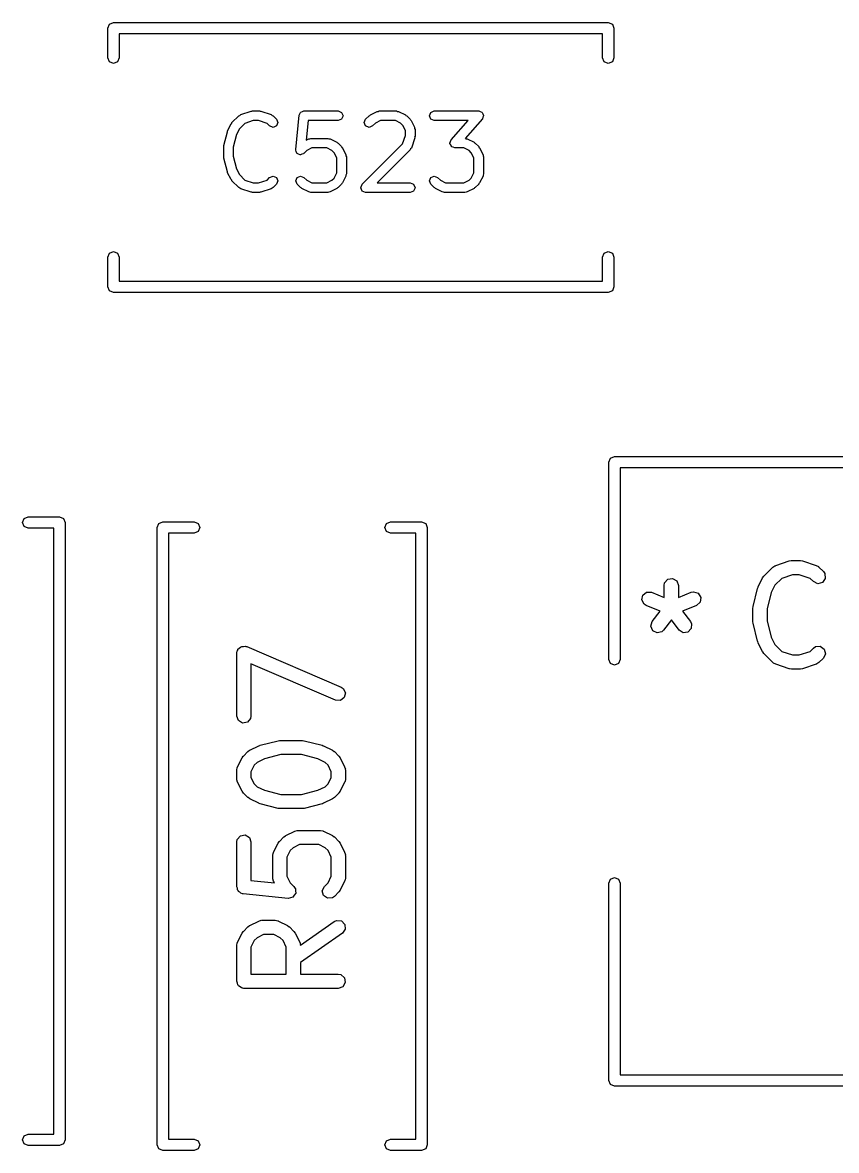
# Model space of a CAD drawing. Extents: x 101.6 to 192, y -111.7 to -65.4.
# Drawn here: x 155.03 to 163.65, y -92.13 to -80.18 of the extents above; entities that cross this region are included whole.
import ezdxf

# ---------------------------------------------------------------- set-up
doc = ezdxf.new("R2010")
doc.units = 0
doc.layers.add('BLACK', color=7, linetype='CONTINUOUS')

msp = doc.modelspace()

# ---------------------------------------------------------------- linework, layer by layer
at = {"layer": 'BLACK', "linetype": 'CONTINUOUS'}
for p, q in [((155.932, -80.2402), (155.95, -80.1978)), ((155.932, -80.5552), (155.932, -80.2402)), ((155.95, -80.1978), (155.992, -80.1802)), ((155.992, -80.1802), (161.232, -80.1802)), ((161.232, -80.1802), (161.275, -80.1978)), ((161.275, -80.1978), (161.292, -80.2402)), ((161.292, -80.2402), (161.292, -80.5552)), ((161.172, -80.3002), (156.052, -80.3002)), ((156.052, -80.3002), (156.052, -80.5552)), ((161.172, -80.5552), (161.172, -80.3002)), ((155.95, -80.5976), (155.932, -80.5552)), ((155.992, -80.6152), (155.95, -80.5976)), ((156.035, -80.5976), (155.992, -80.6152)), ((156.052, -80.5552), (156.035, -80.5976)), ((161.19, -80.5976), (161.172, -80.5552)), ((161.232, -80.6152), (161.19, -80.5976)), ((161.275, -80.5976), (161.232, -80.6152)), ((161.292, -80.5552), (161.275, -80.5976)), ((157.341, -81.1556), (157.45, -81.1193)), ((157.45, -81.1193), (157.458, -81.1199)), ((157.458, -81.1199), (157.466, -81.1167)), ((157.466, -81.1167), (157.538, -81.1167)), ((157.538, -81.1167), (157.546, -81.1199)), ((157.546, -81.1199), (157.554, -81.1193)), ((157.554, -81.1193), (157.663, -81.1556)), ((157.976, -81.1306), (157.978, -81.1282)), ((157.978, -81.1282), (157.994, -81.1233)), ((157.994, -81.1233), (158.01, -81.1167)), ((158.01, -81.1167), (158.373, -81.1167)), ((158.373, -81.1167), (158.409, -81.1316)), ((158.713, -81.1584), (158.785, -81.1221)), ((158.785, -81.1221), (158.797, -81.1212)), ((158.797, -81.1212), (158.808, -81.1167)), ((158.808, -81.1167), (158.99, -81.1167)), ((158.99, -81.1167), (159, -81.1212)), ((159, -81.1212), (159.012, -81.1221)), ((159.012, -81.1221), (159.085, -81.1584)), ((159.353, -81.1316), (159.389, -81.1167)), ((159.389, -81.1167), (159.86, -81.1167)), ((159.86, -81.1167), (159.877, -81.1236)), ((159.877, -81.1236), (159.894, -81.1293)), ((157.245, -81.2482), (157.248, -81.2404)), ((157.248, -81.2404), (157.321, -81.1679)), ((157.321, -81.1679), (157.332, -81.1634)), ((157.332, -81.1634), (157.341, -81.1556)), ((157.474, -81.2183), (157.384, -81.2482)), ((157.53, -81.2183), (157.474, -81.2183)), ((157.62, -81.2482), (157.53, -81.2183)), ((157.663, -81.1556), (157.672, -81.1634)), ((157.672, -81.1634), (157.683, -81.1679)), ((157.683, -81.1679), (157.719, -81.2042)), ((157.719, -81.2042), (157.734, -81.2401)), ((157.734, -81.2401), (157.719, -81.276)), ((157.923, -81.5253), (157.959, -81.1625)), ((157.959, -81.1625), (157.967, -81.1474)), ((157.967, -81.1474), (157.974, -81.1316)), ((157.974, -81.1316), (157.976, -81.1306)), ((158.056, -81.2183), (158.035, -81.4246)), ((158.373, -81.2183), (158.056, -81.2183)), ((158.409, -81.2034), (158.373, -81.2183)), ((158.409, -81.1316), (158.424, -81.1675)), ((158.424, -81.1675), (158.409, -81.2034)), ((158.648, -81.2401), (158.663, -81.2042)), ((158.663, -81.276), (158.648, -81.2401)), ((158.663, -81.2042), (158.7, -81.1679)), ((158.7, -81.1679), (158.707, -81.1647)), ((158.707, -81.1647), (158.713, -81.1584)), ((158.766, -81.2456), (158.735, -81.276)), ((158.82, -81.2183), (158.766, -81.2456)), ((158.978, -81.2183), (158.82, -81.2183)), ((159.032, -81.2455), (158.978, -81.2183)), ((159.057, -81.2702), (159.032, -81.2455)), ((159.085, -81.1584), (159.09, -81.1647)), ((159.09, -81.1647), (159.098, -81.1679)), ((159.098, -81.1679), (159.134, -81.2042)), ((159.134, -81.2042), (159.138, -81.2119)), ((159.138, -81.2119), (159.144, -81.2174)), ((159.144, -81.2174), (159.18, -81.2899)), ((159.338, -81.1675), (159.353, -81.1316)), ((159.353, -81.2034), (159.338, -81.1675)), ((159.389, -81.2183), (159.353, -81.2034)), ((159.748, -81.2183), (159.389, -81.2183)), ((159.568, -81.4243), (159.748, -81.2183)), ((159.899, -81.201), (159.718, -81.4079)), ((159.894, -81.1293), (159.895, -81.1309)), ((159.895, -81.1309), (159.896, -81.1316)), ((159.896, -81.1316), (159.903, -81.1481)), ((159.904, -81.184), (159.899, -81.201)), ((159.903, -81.1481), (159.911, -81.1641)), ((159.911, -81.1675), (159.904, -81.184)), ((159.911, -81.1641), (159.911, -81.1658)), ((159.911, -81.1658), (159.911, -81.1675)), ((157.162, -81.4818), (157.199, -81.3366)), ((157.199, -81.3366), (157.202, -81.332)), ((157.202, -81.3262), (157.239, -81.2537)), ((157.202, -81.332), (157.202, -81.3262)), ((157.239, -81.2537), (157.245, -81.2482)), ((157.296, -81.3667), (157.262, -81.5003)), ((157.326, -81.3065), (157.296, -81.3667)), ((157.384, -81.2482), (157.326, -81.3065)), ((157.647, -81.276), (157.62, -81.2482)), ((157.683, -81.2909), (157.647, -81.276)), ((157.719, -81.276), (157.683, -81.2909)), ((158.699, -81.2909), (158.663, -81.276)), ((158.735, -81.276), (158.699, -81.2909)), ((159.084, -81.3246), (159.057, -81.2702)), ((159.084, -81.377), (159.084, -81.3246)), ((159.18, -81.2899), (159.181, -81.3017)), ((159.181, -81.3017), (159.186, -81.3127)), ((159.186, -81.3127), (159.186, -81.3852)), ((157.163, -81.4881), (157.162, -81.4818)), ((158.035, -81.4246), (158.06, -81.4124)), ((158.06, -81.4124), (158.072, -81.4115)), ((158.072, -81.4115), (158.082, -81.407)), ((158.082, -81.407), (158.264, -81.407)), ((158.264, -81.407), (158.275, -81.4115)), ((158.275, -81.4115), (158.287, -81.4124)), ((158.287, -81.4124), (158.359, -81.4486)), ((158.359, -81.4486), (158.365, -81.455)), ((158.365, -81.455), (158.372, -81.4582)), ((158.372, -81.4582), (158.409, -81.4945)), ((158.627, -81.8936), (159.054, -81.4666)), ((159.054, -81.4666), (159.084, -81.377)), ((159.183, -81.4013), (159.147, -81.5101)), ((159.186, -81.3852), (159.182, -81.393)), ((159.182, -81.393), (159.183, -81.4013)), ((159.556, -81.4578), (159.562, -81.4413)), ((159.556, -81.4595), (159.556, -81.4578)), ((159.556, -81.4612), (159.556, -81.4595)), ((159.564, -81.4772), (159.556, -81.4612)), ((159.562, -81.4413), (159.568, -81.4243)), ((159.571, -81.4937), (159.564, -81.4772)), ((159.718, -81.4079), (159.726, -81.4115)), ((159.726, -81.4115), (159.738, -81.4124)), ((159.738, -81.4124), (159.811, -81.4486)), ((159.811, -81.4486), (159.816, -81.455)), ((159.816, -81.455), (159.824, -81.4582)), ((159.824, -81.4582), (159.86, -81.4945)), ((157.161, -81.4941), (157.163, -81.4881)), ((157.161, -81.6029), (157.161, -81.4941)), ((157.163, -81.6089), (157.161, -81.6029)), ((157.262, -81.5003), (157.262, -81.5967)), ((157.262, -81.5967), (157.296, -81.7304)), ((157.924, -81.5279), (157.923, -81.5253)), ((157.923, -81.5304), (157.924, -81.5279)), ((157.929, -81.5462), (157.923, -81.5304)), ((157.934, -81.5625), (157.929, -81.5462)), ((157.937, -81.5638), (157.934, -81.5625)), ((157.938, -81.5663), (157.937, -81.5638)), ((157.953, -81.5728), (157.938, -81.5663)), ((157.969, -81.5809), (157.953, -81.5728)), ((157.971, -81.5801), (157.969, -81.5809)), ((157.974, -81.5812), (157.971, -81.5801)), ((157.989, -81.5746), (157.974, -81.5812)), ((158.006, -81.5697), (157.989, -81.5746)), ((158.007, -81.5673), (158.006, -81.5697)), ((158.009, -81.5663), (158.007, -81.5673)), ((158.04, -81.5358), (158.009, -81.5663)), ((158.094, -81.5086), (158.04, -81.5358)), ((158.252, -81.5086), (158.094, -81.5086)), ((158.306, -81.5358), (158.252, -81.5086)), ((158.331, -81.5605), (158.306, -81.5358)), ((158.358, -81.6149), (158.331, -81.5605)), ((158.409, -81.4945), (158.412, -81.5022)), ((158.412, -81.5022), (158.418, -81.5077)), ((158.418, -81.5077), (158.454, -81.5802)), ((158.454, -81.5802), (158.455, -81.592)), ((158.455, -81.592), (158.46, -81.6029)), ((158.46, -81.6029), (158.46, -81.7844)), ((159.134, -81.53), (158.786, -81.8787)), ((159.139, -81.5191), (159.134, -81.53)), ((159.147, -81.5101), (159.139, -81.5191)), ((159.572, -81.4944), (159.571, -81.4937)), ((159.573, -81.496), (159.572, -81.4944)), ((159.59, -81.5018), (159.573, -81.496)), ((159.606, -81.5086), (159.59, -81.5018)), ((159.703, -81.5086), (159.606, -81.5086)), ((159.758, -81.5358), (159.703, -81.5086)), ((159.782, -81.5605), (159.758, -81.5358)), ((159.81, -81.6149), (159.782, -81.5605)), ((159.86, -81.4945), (159.863, -81.5022)), ((159.863, -81.5022), (159.87, -81.5077)), ((159.87, -81.5077), (159.906, -81.5802)), ((159.906, -81.5802), (159.907, -81.592)), ((159.907, -81.592), (159.911, -81.6029)), ((159.911, -81.6029), (159.911, -81.7844)), ((157.162, -81.6153), (157.163, -81.6089)), ((157.199, -81.7604), (157.162, -81.6153)), ((158.358, -81.7724), (158.358, -81.6149)), ((159.81, -81.7724), (159.81, -81.6149)), ((157.202, -81.765), (157.199, -81.7604)), ((157.202, -81.7708), (157.202, -81.765)), ((157.239, -81.8434), (157.202, -81.7708)), ((157.245, -81.8489), (157.239, -81.8434)), ((157.296, -81.7304), (157.326, -81.7906)), ((157.326, -81.7906), (157.384, -81.8488)), ((157.62, -81.8488), (157.647, -81.821)), ((157.647, -81.821), (157.683, -81.8061)), ((157.683, -81.8061), (157.719, -81.821)), ((157.719, -81.821), (157.734, -81.8569)), ((157.923, -81.8569), (157.938, -81.821)), ((157.938, -81.821), (157.974, -81.8061)), ((157.974, -81.8061), (158.009, -81.821)), ((158.009, -81.821), (158.04, -81.8515)), ((158.306, -81.8515), (158.331, -81.8269)), ((158.331, -81.8269), (158.358, -81.7724)), ((158.454, -81.8071), (158.418, -81.8797)), ((158.455, -81.7953), (158.454, -81.8071)), ((158.46, -81.7844), (158.455, -81.7953)), ((159.338, -81.8569), (159.353, -81.821)), ((159.353, -81.821), (159.389, -81.8061)), ((159.389, -81.8061), (159.425, -81.821)), ((159.425, -81.821), (159.455, -81.8515)), ((159.758, -81.8515), (159.782, -81.8269)), ((159.782, -81.8269), (159.81, -81.7724)), ((159.906, -81.8071), (159.87, -81.8797)), ((159.907, -81.7953), (159.906, -81.8071)), ((159.911, -81.7844), (159.907, -81.7953)), ((157.248, -81.8566), (157.245, -81.8489)), ((157.321, -81.9291), (157.248, -81.8566)), ((157.332, -81.9337), (157.321, -81.9291)), ((157.341, -81.9414), (157.332, -81.9337)), ((157.45, -81.9777), (157.341, -81.9414)), ((157.384, -81.8488), (157.474, -81.8787)), ((157.474, -81.8787), (157.53, -81.8787)), ((157.53, -81.8787), (157.62, -81.8488)), ((157.663, -81.9414), (157.554, -81.9777)), ((157.672, -81.9337), (157.663, -81.9414)), ((157.683, -81.9291), (157.672, -81.9337)), ((157.719, -81.8929), (157.683, -81.9291)), ((157.734, -81.8569), (157.719, -81.8929)), ((157.938, -81.8929), (157.923, -81.8569)), ((157.974, -81.9291), (157.938, -81.8929)), ((157.982, -81.9323), (157.974, -81.9291)), ((157.987, -81.9387), (157.982, -81.9323)), ((158.06, -81.975), (157.987, -81.9387)), ((158.04, -81.8515), (158.094, -81.8787)), ((158.094, -81.8787), (158.252, -81.8787)), ((158.252, -81.8787), (158.306, -81.8515)), ((158.359, -81.9387), (158.287, -81.975)), ((158.365, -81.9323), (158.359, -81.9387)), ((158.372, -81.9291), (158.365, -81.9323)), ((158.409, -81.8929), (158.372, -81.9291)), ((158.412, -81.8851), (158.409, -81.8929)), ((158.418, -81.8797), (158.412, -81.8851)), ((158.612, -81.9295), (158.627, -81.8936)), ((158.627, -81.9654), (158.612, -81.9295)), ((158.786, -81.8787), (159.135, -81.8787)), ((159.135, -81.8787), (159.171, -81.8936)), ((159.171, -81.8936), (159.186, -81.9295)), ((159.186, -81.9295), (159.171, -81.9654)), ((159.353, -81.8929), (159.338, -81.8569)), ((159.389, -81.9291), (159.353, -81.8929)), ((159.397, -81.9323), (159.389, -81.9291)), ((159.402, -81.9387), (159.397, -81.9323)), ((159.475, -81.975), (159.402, -81.9387)), ((159.455, -81.8515), (159.51, -81.8787)), ((159.51, -81.8787), (159.703, -81.8787)), ((159.703, -81.8787), (159.758, -81.8515)), ((159.811, -81.9387), (159.738, -81.975)), ((159.816, -81.9323), (159.811, -81.9387)), ((159.824, -81.9291), (159.816, -81.9323)), ((159.86, -81.8929), (159.824, -81.9291)), ((159.863, -81.8851), (159.86, -81.8929)), ((159.87, -81.8797), (159.863, -81.8851)), ((157.458, -81.9771), (157.45, -81.9777)), ((157.466, -81.9803), (157.458, -81.9771)), ((157.538, -81.9803), (157.466, -81.9803)), ((157.546, -81.9771), (157.538, -81.9803)), ((157.554, -81.9777), (157.546, -81.9771)), ((158.072, -81.9758), (158.06, -81.975)), ((158.082, -81.9803), (158.072, -81.9758)), ((158.264, -81.9803), (158.082, -81.9803)), ((158.275, -81.9758), (158.264, -81.9803)), ((158.287, -81.975), (158.275, -81.9758)), ((158.663, -81.9803), (158.627, -81.9654)), ((159.135, -81.9803), (158.663, -81.9803)), ((159.171, -81.9654), (159.135, -81.9803)), ((159.487, -81.9758), (159.475, -81.975)), ((159.498, -81.9803), (159.487, -81.9758)), ((159.715, -81.9803), (159.498, -81.9803)), ((159.726, -81.9758), (159.715, -81.9803)), ((159.738, -81.975), (159.726, -81.9758)), ((155.932, -82.6652), (155.95, -82.6228)), ((155.932, -82.9802), (155.932, -82.6652)), ((155.95, -82.6228), (155.992, -82.6052)), ((155.992, -82.6052), (156.035, -82.6228)), ((156.035, -82.6228), (156.052, -82.6652)), ((156.052, -82.6652), (156.052, -82.9202)), ((161.172, -82.6652), (161.19, -82.6228)), ((161.172, -82.9202), (161.172, -82.6652)), ((161.19, -82.6228), (161.232, -82.6052)), ((161.232, -82.6052), (161.275, -82.6228)), ((161.275, -82.6228), (161.292, -82.6652)), ((161.292, -82.6652), (161.292, -82.9802)), ((156.052, -82.9202), (161.172, -82.9202)), ((155.95, -83.0226), (155.932, -82.9802)), ((155.992, -83.0402), (155.95, -83.0226)), ((161.275, -83.0226), (161.232, -83.0402)), ((161.292, -82.9802), (161.275, -83.0226)), ((161.232, -83.0402), (155.992, -83.0402)), ((161.239, -84.8359), (161.257, -84.7935)), ((161.257, -84.7935), (161.299, -84.7759)), ((161.299, -84.7759), (167.852, -84.7759)), ((161.239, -86.9289), (161.239, -84.8359)), ((167.792, -84.8959), (161.359, -84.8959)), ((161.359, -84.8959), (161.359, -86.9289)), ((155.049, -85.4352), (155.091, -85.4176)), ((155.091, -85.4176), (155.421, -85.4176)), ((155.421, -85.4176), (155.463, -85.4352)), ((155.031, -85.4776), (155.049, -85.4352)), ((155.049, -85.52), (155.031, -85.4776)), ((155.091, -85.5376), (155.049, -85.52)), ((155.361, -85.5376), (155.091, -85.5376)), ((155.361, -91.9576), (155.361, -85.5376)), ((155.463, -85.4352), (155.481, -85.4776)), ((155.481, -85.4776), (155.481, -92.0176)), ((156.456, -85.5284), (156.474, -85.486)), ((156.456, -92.0684), (156.456, -85.5284)), ((156.474, -85.486), (156.516, -85.4684)), ((156.516, -85.4684), (156.846, -85.4684)), ((156.846, -85.4684), (156.889, -85.486)), ((156.889, -85.486), (156.906, -85.5284)), ((156.906, -85.5284), (156.889, -85.5708)), ((158.866, -85.5284), (158.884, -85.486)), ((158.884, -85.5708), (158.866, -85.5284)), ((158.884, -85.486), (158.926, -85.4684)), ((158.926, -85.4684), (159.256, -85.4684)), ((159.256, -85.4684), (159.299, -85.486)), ((159.299, -85.486), (159.316, -85.5284)), ((159.316, -85.5284), (159.316, -92.0684)), ((156.846, -85.5884), (156.576, -85.5884)), ((156.576, -85.5884), (156.576, -92.0084)), ((156.889, -85.5708), (156.846, -85.5884)), ((158.926, -85.5884), (158.884, -85.5708)), ((159.196, -85.5884), (158.926, -85.5884)), ((159.196, -92.0084), (159.196, -85.5884)), ((163.005, -85.9311), (163.147, -85.8835)), ((163.147, -85.8835), (163.17, -85.8802)), ((163.17, -85.8802), (163.171, -85.8796)), ((163.171, -85.8796), (163.266, -85.8796)), ((163.266, -85.8796), (163.288, -85.8835)), ((163.288, -85.8835), (163.29, -85.8835)), ((163.29, -85.8835), (163.433, -85.9311)), ((162.88, -86.0444), (162.975, -85.9492)), ((162.975, -85.9492), (162.997, -85.9343)), ((162.997, -85.9343), (163.001, -85.9339)), ((163.001, -85.9339), (163.005, -85.9311)), ((163.433, -85.9311), (163.456, -85.9435)), ((163.456, -85.9435), (163.458, -85.9473)), ((163.458, -85.9473), (163.462, -85.9492)), ((163.462, -85.9492), (163.51, -85.9968)), ((163.51, -85.9968), (163.525, -86.0182)), ((163.525, -86.0182), (163.529, -86.0693)), ((161.825, -86.1426), (161.829, -86.1169)), ((161.825, -86.2699), (161.825, -86.1426)), ((161.829, -86.1169), (161.862, -86.0776)), ((161.862, -86.0776), (161.913, -86.0687)), ((161.913, -86.0687), (161.957, -86.0944)), ((161.957, -86.0944), (161.975, -86.1426)), ((161.975, -86.1426), (161.975, -86.2699)), ((162.818, -86.1592), (162.866, -86.0639)), ((162.866, -86.0639), (162.879, -86.0459)), ((162.879, -86.0459), (162.88, -86.0444)), ((162.995, -86.1419), (162.956, -86.2189)), ((163.069, -86.0678), (162.995, -86.1419)), ((163.183, -86.0296), (163.069, -86.0678)), ((163.254, -86.0296), (163.183, -86.0296)), ((163.369, -86.0678), (163.254, -86.0296)), ((163.404, -86.1029), (163.369, -86.0678)), ((163.45, -86.1246), (163.404, -86.1029)), ((163.5, -86.1113), (163.45, -86.1246)), ((163.529, -86.0693), (163.5, -86.1113)), ((161.587, -86.2961), (161.598, -86.2459)), ((161.598, -86.2459), (161.638, -86.2142)), ((161.638, -86.2142), (161.689, -86.2158)), ((161.689, -86.2158), (161.825, -86.2699)), ((161.975, -86.2699), (162.11, -86.2158)), ((162.11, -86.2158), (162.135, -86.2105)), ((162.135, -86.2105), (162.184, -86.2265)), ((162.184, -86.2265), (162.211, -86.2701)), ((162.765, -86.365), (162.813, -86.1745)), ((162.813, -86.1745), (162.818, -86.1627)), ((162.818, -86.1627), (162.818, -86.1592)), ((162.956, -86.2189), (162.913, -86.3924)), ((161.612, -86.3413), (161.587, -86.2961)), ((161.634, -86.3551), (161.612, -86.3413)), ((161.781, -86.414), (161.634, -86.3551)), ((162.166, -86.3551), (162.018, -86.414)), ((162.204, -86.3209), (162.166, -86.3551)), ((162.211, -86.2701), (162.204, -86.3209)), ((162.763, -86.3832), (162.765, -86.3684)), ((162.763, -86.526), (162.763, -86.3832)), ((162.765, -86.3684), (162.765, -86.365)), ((161.697, -86.5262), (161.781, -86.414)), ((162.018, -86.414), (162.102, -86.5262)), ((162.913, -86.3924), (162.913, -86.5168)), ((161.682, -86.5752), (161.697, -86.5262)), ((161.702, -86.6224), (161.682, -86.5752)), ((161.748, -86.6456), (161.702, -86.6224)), ((161.817, -86.6162), (161.798, -86.634)), ((161.9, -86.5057), (161.817, -86.6162)), ((161.982, -86.6162), (161.9, -86.5057)), ((162.025, -86.6442), (161.982, -86.6162)), ((162.111, -86.6006), (162.076, -86.6381)), ((162.102, -86.5262), (162.114, -86.5494)), ((162.114, -86.5494), (162.111, -86.6006)), ((162.764, -86.5293), (162.763, -86.526)), ((162.765, -86.5442), (162.764, -86.5293)), ((162.813, -86.7347), (162.765, -86.5442)), ((162.913, -86.5168), (162.956, -86.6903)), ((161.798, -86.634), (161.748, -86.6456)), ((162.076, -86.6381), (162.025, -86.6442)), ((162.815, -86.7377), (162.813, -86.7347)), ((162.818, -86.7501), (162.815, -86.7377)), ((162.956, -86.6903), (162.995, -86.7673)), ((157.299, -86.8604), (157.304, -86.8348)), ((157.299, -87.5271), (157.299, -86.8604)), ((157.304, -86.8348), (157.309, -86.828)), ((157.309, -86.828), (157.311, -86.8194)), ((157.311, -86.8194), (157.325, -86.8089)), ((157.325, -86.8089), (157.337, -86.7955)), ((157.337, -86.7955), (157.345, -86.7939)), ((157.345, -86.7939), (157.352, -86.7886)), ((157.352, -86.7886), (157.37, -86.7896)), ((157.37, -86.7896), (157.387, -86.7866)), ((157.387, -86.7866), (157.395, -86.791)), ((157.395, -86.791), (157.404, -86.7915)), ((157.404, -86.7915), (158.404, -87.2201)), ((162.866, -86.8453), (162.818, -86.7501)), ((162.867, -86.8464), (162.866, -86.8453)), ((162.88, -86.8648), (162.867, -86.8464)), ((162.995, -86.7673), (163.069, -86.8414)), ((163.069, -86.8414), (163.183, -86.8796)), ((163.254, -86.8796), (163.369, -86.8414)), ((163.369, -86.8414), (163.404, -86.8063)), ((163.404, -86.8063), (163.425, -86.7914)), ((163.425, -86.7914), (163.476, -86.7869)), ((163.476, -86.7869), (163.518, -86.8164)), ((163.518, -86.8164), (163.532, -86.8659)), ((158.345, -87.3579), (157.449, -86.9742)), ((157.449, -86.9742), (157.449, -87.5271)), ((161.257, -86.9713), (161.239, -86.9289)), ((161.299, -86.9889), (161.257, -86.9713)), ((161.342, -86.9713), (161.299, -86.9889)), ((161.359, -86.9289), (161.342, -86.9713)), ((162.975, -86.96), (162.88, -86.8648)), ((162.979, -86.9619), (162.975, -86.96)), ((162.982, -86.9657), (162.979, -86.9619)), ((163.005, -86.9782), (162.982, -86.9657)), ((163.147, -87.0258), (163.005, -86.9782)), ((163.183, -86.8796), (163.254, -86.8796)), ((163.433, -86.9782), (163.29, -87.0258)), ((163.436, -86.9754), (163.433, -86.9782)), ((163.441, -86.975), (163.436, -86.9754)), ((163.462, -86.96), (163.441, -86.975)), ((163.51, -86.9124), (163.462, -86.96)), ((163.532, -86.8659), (163.51, -86.9124)), ((163.149, -87.0257), (163.147, -87.0258)), ((163.171, -87.0296), (163.149, -87.0257)), ((163.266, -87.0296), (163.171, -87.0296)), ((163.268, -87.0291), (163.266, -87.0296)), ((163.29, -87.0258), (163.268, -87.0291)), ((158.404, -87.2201), (158.425, -87.2343)), ((158.437, -87.3301), (158.396, -87.3608)), ((158.425, -87.2343), (158.449, -87.2801)), ((158.449, -87.2801), (158.437, -87.3301)), ((158.396, -87.3608), (158.345, -87.3579)), ((157.317, -87.5753), (157.299, -87.5271)), ((157.361, -87.601), (157.317, -87.5753)), ((157.445, -87.5527), (157.412, -87.592)), ((157.449, -87.5271), (157.445, -87.5527)), ((157.412, -87.592), (157.361, -87.601)), ((157.546, -87.8353), (157.737, -87.7877)), ((157.737, -87.7877), (157.752, -87.7866)), ((157.752, -87.7866), (157.755, -87.7854)), ((157.755, -87.7854), (157.993, -87.7854)), ((157.993, -87.7854), (158.008, -87.788)), ((158.008, -87.788), (158.011, -87.7877)), ((158.011, -87.7877), (158.202, -87.8353)), ((157.369, -87.9502), (157.416, -87.9026)), ((157.416, -87.9026), (157.435, -87.8898)), ((157.435, -87.8898), (157.436, -87.8886)), ((157.436, -87.8886), (157.531, -87.841)), ((157.531, -87.841), (157.543, -87.8373)), ((157.543, -87.8373), (157.546, -87.8353)), ((157.764, -87.9354), (157.591, -87.9788)), ((157.984, -87.9354), (157.764, -87.9354)), ((158.157, -87.9788), (157.984, -87.9354)), ((158.202, -87.8353), (158.214, -87.8406)), ((158.214, -87.8406), (158.217, -87.841)), ((158.217, -87.841), (158.312, -87.8886)), ((158.312, -87.8886), (158.33, -87.9019)), ((158.33, -87.9019), (158.332, -87.9026)), ((158.332, -87.9026), (158.38, -87.9502)), ((157.307, -88.065), (157.355, -87.9697)), ((157.355, -87.9697), (157.368, -87.9517)), ((157.368, -87.9517), (157.369, -87.9502)), ((157.483, -88.0477), (157.449, -88.1162)), ((157.514, -88.0173), (157.483, -88.0477)), ((157.591, -87.9788), (157.514, -88.0173)), ((158.234, -88.0173), (158.157, -87.9788)), ((158.265, -88.0477), (158.234, -88.0173)), ((158.299, -88.1162), (158.265, -88.0477)), ((158.38, -87.9502), (158.392, -87.9686)), ((158.392, -87.9686), (158.394, -87.9697)), ((158.394, -87.9697), (158.441, -88.065)), ((157.299, -88.0985), (157.304, -88.0729)), ((157.299, -88.1938), (157.299, -88.0985)), ((157.304, -88.0729), (157.307, -88.0694)), ((157.307, -88.0694), (157.307, -88.065)), ((157.449, -88.1162), (157.449, -88.1761)), ((157.449, -88.1761), (157.483, -88.2446)), ((158.265, -88.2446), (158.299, -88.1761)), ((158.299, -88.1761), (158.299, -88.1162)), ((158.441, -88.065), (158.449, -88.0899)), ((158.449, -88.0899), (158.448, -88.0943)), ((158.448, -88.0943), (158.449, -88.0985)), ((158.449, -88.0985), (158.449, -88.1938)), ((157.301, -88.198), (157.299, -88.1938)), ((157.3, -88.2023), (157.301, -88.198)), ((157.307, -88.2273), (157.3, -88.2023)), ((157.355, -88.3225), (157.307, -88.2273)), ((157.483, -88.2446), (157.514, -88.275)), ((157.514, -88.275), (157.591, -88.3135)), ((158.157, -88.3135), (158.234, -88.275)), ((158.234, -88.275), (158.265, -88.2446)), ((158.441, -88.2273), (158.394, -88.3225)), ((158.442, -88.2228), (158.441, -88.2273)), ((158.445, -88.2194), (158.442, -88.2228)), ((158.449, -88.1938), (158.445, -88.2194)), ((157.356, -88.3237), (157.355, -88.3225)), ((157.369, -88.342), (157.356, -88.3237)), ((157.416, -88.3896), (157.369, -88.342)), ((157.418, -88.3903), (157.416, -88.3896)), ((157.436, -88.4037), (157.418, -88.3903)), ((157.531, -88.4513), (157.436, -88.4037)), ((157.591, -88.3135), (157.764, -88.3569)), ((157.764, -88.3569), (157.984, -88.3569)), ((157.984, -88.3569), (158.157, -88.3135)), ((158.312, -88.4037), (158.217, -88.4513)), ((158.314, -88.4025), (158.312, -88.4037)), ((158.332, -88.3896), (158.314, -88.4025)), ((158.38, -88.342), (158.332, -88.3896)), ((158.394, -88.3225), (158.38, -88.3405)), ((158.38, -88.3405), (158.38, -88.342)), ((157.535, -88.4517), (157.531, -88.4513)), ((157.546, -88.457), (157.535, -88.4517)), ((157.737, -88.5046), (157.546, -88.457)), ((157.74, -88.5043), (157.737, -88.5046)), ((157.755, -88.5069), (157.74, -88.5043)), ((157.993, -88.5069), (157.755, -88.5069)), ((157.996, -88.5057), (157.993, -88.5069)), ((158.011, -88.5046), (157.996, -88.5057)), ((158.202, -88.457), (158.011, -88.5046)), ((158.205, -88.455), (158.202, -88.457)), ((158.217, -88.4513), (158.205, -88.455)), ((157.817, -88.7933), (157.912, -88.7457)), ((157.912, -88.7457), (157.937, -88.7383)), ((157.937, -88.7383), (157.941, -88.7393)), ((157.941, -88.7393), (157.946, -88.7378)), ((157.946, -88.7378), (158.184, -88.7378)), ((158.184, -88.7378), (158.209, -88.7423)), ((158.209, -88.7423), (158.213, -88.7452)), ((158.213, -88.7452), (158.217, -88.7457)), ((158.217, -88.7457), (158.312, -88.7933)), ((157.299, -88.8604), (157.304, -88.8348)), ((157.299, -89.3366), (157.299, -88.8604)), ((157.304, -88.8348), (157.337, -88.7955)), ((157.337, -88.7955), (157.387, -88.7866)), ((157.387, -88.7866), (157.432, -88.8122)), ((157.432, -88.8122), (157.449, -88.8604)), ((157.449, -88.8604), (157.449, -89.2687)), ((157.688, -88.9697), (157.736, -88.8745)), ((157.736, -88.8745), (157.749, -88.8565)), ((157.749, -88.8565), (157.75, -88.855)), ((157.75, -88.855), (157.797, -88.8074)), ((157.797, -88.8074), (157.816, -88.7945)), ((157.816, -88.7945), (157.817, -88.7933)), ((157.963, -88.8878), (157.895, -88.9221)), ((158.166, -88.8878), (157.963, -88.8878)), ((158.234, -88.9221), (158.166, -88.8878)), ((158.312, -88.7933), (158.33, -88.8067)), ((158.33, -88.8067), (158.332, -88.8074)), ((158.332, -88.8074), (158.38, -88.855)), ((158.38, -88.855), (158.392, -88.8734)), ((158.392, -88.8734), (158.394, -88.8745)), ((158.394, -88.8745), (158.441, -88.9697)), ((157.68, -89.0033), (157.685, -88.9776)), ((157.68, -89.2414), (157.68, -89.0033)), ((157.685, -88.9776), (157.687, -88.9742)), ((157.687, -88.9742), (157.688, -88.9697)), ((157.864, -88.9525), (157.83, -89.021)), ((157.895, -88.9221), (157.864, -88.9525)), ((158.265, -88.9525), (158.234, -88.9221)), ((158.299, -89.021), (158.265, -88.9525)), ((158.441, -88.9697), (158.449, -88.9947)), ((158.449, -88.9947), (158.448, -88.9991)), ((158.448, -88.9991), (158.449, -89.0033)), ((158.449, -89.0033), (158.449, -89.2414)), ((157.83, -89.021), (157.83, -89.2237)), ((158.299, -89.2237), (158.299, -89.021)), ((157.682, -89.2456), (157.68, -89.2414)), ((157.681, -89.25), (157.682, -89.2456)), ((157.688, -89.2749), (157.681, -89.25)), ((157.83, -89.2237), (157.864, -89.2922)), ((158.265, -89.2922), (158.299, -89.2237)), ((158.449, -89.2414), (158.445, -89.267)), ((161.257, -89.2537), (161.299, -89.2361)), ((161.299, -89.2361), (161.342, -89.2537)), ((157.305, -89.3516), (157.299, -89.3366)), ((157.306, -89.3675), (157.305, -89.3516)), ((157.313, -89.375), (157.306, -89.3675)), ((157.449, -89.2687), (157.697, -89.2936)), ((157.697, -89.2936), (157.688, -89.2749)), ((157.864, -89.2922), (157.903, -89.3312)), ((157.903, -89.3312), (157.918, -89.3525)), ((157.918, -89.3525), (157.918, -89.353)), ((157.918, -89.353), (157.919, -89.3534)), ((157.919, -89.3534), (157.921, -89.3785)), ((158.204, -89.3777), (158.226, -89.3312)), ((158.226, -89.3312), (158.265, -89.2922)), ((158.394, -89.3702), (158.38, -89.3882)), ((158.441, -89.2749), (158.394, -89.3702)), ((158.442, -89.2705), (158.441, -89.2749)), ((158.445, -89.267), (158.442, -89.2705)), ((161.239, -89.2961), (161.257, -89.2537)), ((161.239, -91.3891), (161.239, -89.2961)), ((161.342, -89.2537), (161.359, -89.2961)), ((161.359, -89.2961), (161.359, -91.3291)), ((157.317, -89.3848), (157.313, -89.375)), ((157.33, -89.3928), (157.317, -89.3848)), ((157.342, -89.4042), (157.33, -89.3928)), ((157.358, -89.4089), (157.342, -89.4042)), ((157.361, -89.4105), (157.358, -89.4089)), ((157.363, -89.4102), (157.361, -89.4105)), ((157.367, -89.4112), (157.363, -89.4102)), ((157.843, -89.4589), (157.367, -89.4112)), ((157.844, -89.4589), (157.843, -89.4587)), ((157.843, -89.4587), (157.843, -89.4589)), ((157.868, -89.4524), (157.844, -89.4589)), ((157.893, -89.4462), (157.868, -89.4524)), ((157.908, -89.425), (157.893, -89.4457)), ((157.893, -89.4457), (157.893, -89.4458)), ((157.893, -89.4458), (157.893, -89.4462)), ((157.923, -89.4045), (157.908, -89.425)), ((157.921, -89.3785), (157.923, -89.4036)), ((157.923, -89.4036), (157.922, -89.404)), ((157.922, -89.404), (157.923, -89.4045)), ((158.217, -89.4273), (158.204, -89.3777)), ((158.259, -89.4567), (158.217, -89.4273)), ((158.311, -89.4522), (158.259, -89.4567)), ((158.332, -89.4373), (158.311, -89.4522)), ((158.38, -89.3896), (158.332, -89.4373)), ((158.38, -89.3882), (158.38, -89.3896)), ((157.436, -89.7457), (157.531, -89.6981)), ((157.531, -89.6981), (157.556, -89.6907)), ((157.556, -89.6907), (157.56, -89.6917)), ((157.56, -89.6917), (157.565, -89.6902)), ((157.565, -89.6902), (157.707, -89.6902)), ((157.707, -89.6902), (157.733, -89.6947)), ((157.733, -89.6947), (157.737, -89.6976)), ((157.737, -89.6976), (157.741, -89.6981)), ((157.741, -89.6981), (157.836, -89.7457)), ((157.973, -89.9547), (158.331, -89.7037)), ((158.331, -89.7037), (158.355, -89.6927)), ((158.355, -89.6927), (158.406, -89.6972)), ((158.406, -89.6972), (158.442, -89.7335)), ((157.307, -89.9221), (157.355, -89.8269)), ((157.355, -89.8269), (157.368, -89.8089)), ((157.368, -89.8089), (157.369, -89.8074)), ((157.369, -89.8074), (157.416, -89.7598)), ((157.416, -89.7598), (157.435, -89.7469)), ((157.435, -89.7469), (157.436, -89.7457)), ((157.582, -89.8402), (157.514, -89.8744)), ((157.69, -89.8402), (157.582, -89.8402)), ((157.758, -89.8744), (157.69, -89.8402)), ((157.836, -89.7457), (157.854, -89.7591)), ((157.854, -89.7591), (157.856, -89.7598)), ((157.856, -89.7598), (157.903, -89.8074)), ((157.903, -89.8074), (157.916, -89.8258)), ((157.916, -89.8258), (157.917, -89.8269)), ((157.917, -89.8269), (157.965, -89.9221)), ((158.417, -89.8266), (157.973, -90.1376)), ((158.447, -89.7846), (158.417, -89.8266)), ((158.442, -89.7335), (158.447, -89.7846)), ((157.299, -89.9557), (157.304, -89.93)), ((157.299, -90.3366), (157.299, -89.9557)), ((157.304, -89.93), (157.307, -89.9266)), ((157.307, -89.9266), (157.307, -89.9221)), ((157.483, -89.9049), (157.449, -89.9734)), ((157.514, -89.8744), (157.483, -89.9049)), ((157.789, -89.9049), (157.758, -89.8744)), ((157.823, -89.9734), (157.789, -89.9049)), ((157.965, -89.9221), (157.972, -89.9471)), ((157.972, -89.9471), (157.971, -89.9514)), ((157.971, -89.9514), (157.973, -89.9547)), ((157.449, -89.9734), (157.449, -90.2616)), ((157.823, -90.2616), (157.823, -89.9734)), ((157.973, -90.1376), (157.973, -90.2616)), ((157.449, -90.2616), (157.823, -90.2616)), ((157.973, -90.2616), (158.374, -90.2616)), ((158.374, -90.2616), (158.4, -90.2661)), ((158.4, -90.2661), (158.439, -90.2991)), ((158.439, -90.2991), (158.448, -90.3496)), ((157.306, -90.3549), (157.299, -90.3366)), ((157.309, -90.3741), (157.306, -90.3549)), ((157.314, -90.3785), (157.309, -90.3741)), ((157.317, -90.3848), (157.314, -90.3785)), ((157.334, -90.3946), (157.317, -90.3848)), ((157.348, -90.4071), (157.334, -90.3946)), ((157.358, -90.4088), (157.348, -90.4071)), ((157.361, -90.4105), (157.358, -90.4088)), ((157.364, -90.4099), (157.361, -90.4105)), ((157.374, -90.4116), (157.364, -90.4099)), ((158.374, -90.4116), (157.374, -90.4116)), ((158.422, -90.3941), (158.374, -90.4116)), ((158.448, -90.3496), (158.422, -90.3941)), ((161.257, -91.4315), (161.239, -91.3891)), ((161.359, -91.3291), (167.792, -91.3291)), ((161.299, -91.4491), (161.257, -91.4315)), ((167.852, -91.4491), (161.299, -91.4491)), ((155.031, -92.0176), (155.049, -91.9752)), ((155.049, -91.9752), (155.091, -91.9576)), ((155.091, -91.9576), (155.361, -91.9576)), ((155.049, -92.06), (155.031, -92.0176)), ((155.091, -92.0776), (155.049, -92.06)), ((155.421, -92.0776), (155.091, -92.0776)), ((155.463, -92.06), (155.421, -92.0776)), ((155.481, -92.0176), (155.463, -92.06)), ((156.474, -92.1108), (156.456, -92.0684)), ((156.516, -92.1284), (156.474, -92.1108)), ((156.576, -92.0084), (156.846, -92.0084)), ((156.846, -92.0084), (156.889, -92.026)), ((156.889, -92.1108), (156.846, -92.1284)), ((156.889, -92.026), (156.906, -92.0684)), ((156.906, -92.0684), (156.889, -92.1108)), ((158.866, -92.0684), (158.884, -92.026)), ((158.884, -92.1108), (158.866, -92.0684)), ((158.884, -92.026), (158.926, -92.0084)), ((158.926, -92.1284), (158.884, -92.1108)), ((158.926, -92.0084), (159.196, -92.0084)), ((159.299, -92.1108), (159.256, -92.1284)), ((159.316, -92.0684), (159.299, -92.1108)), ((156.846, -92.1284), (156.516, -92.1284)), ((159.256, -92.1284), (158.926, -92.1284))]:
    msp.add_line(p, q, dxfattribs=at)

doc.saveas('drawing.dxf')
